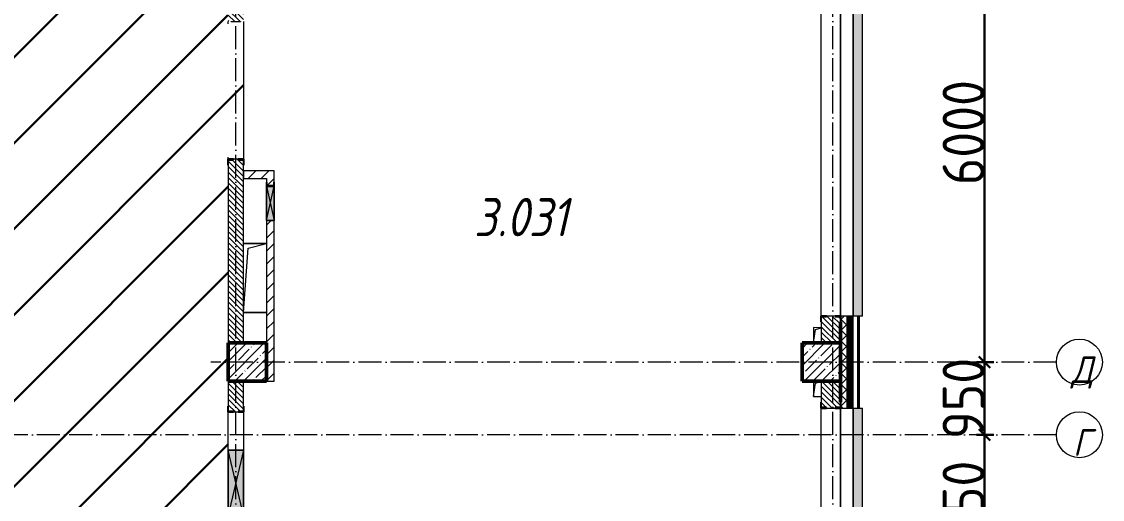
# Model space of a CAD drawing. Header units: millimetres. Extents: x 35697 to 388678, y -91946 to 171347.
# Drawn here: x 374321 to 388445, y -78326 to -72082 of the extents above; entities that cross this region are included whole.
import ezdxf

# ---------------------------------------------------------------- set-up
doc = ezdxf.new("R2010")
doc.units = ezdxf.units.MM
doc.linetypes.add('50_200_ШТРИХ_1Т_ш5_п1_п1_', pattern=[700, 500, -100, 0, -100])
for name, color, linetype, lineweight in [('2.1) ПГП окна 2.8 м', 5, 'Continuous', 30), ('A-____-____-DIMS', 7, 'Continuous', 9), ('A-DETL-GENF-OTLN', 7, 'Continuous', 9), ('A-FLOR-____-OTLN', 7, 'Continuous', 9), ('A-GENM-____-MCUT', 7, 'Continuous', 25), ('A-GENM-____-OTLN', 7, 'Continuous', 9), ('A-GENM-____-OTLN-1', 7, 'Continuous', 25), ('A-GLAZ-____-OTLN', 7, 'Continuous', 9), ('A-WALL-____-MCUT-2', 7, 'Continuous', 50), ('A-WALL-____-MCUT-3', 7, 'Continuous', 9), ('A-WALL-____-OTLN', 7, 'Continuous', 9), ('A-WALL-____-PATT-1', 7, 'Continuous', 9), ('A-WALL-FNSH-MCUT-1', 7, 'Continuous', 9), ('I-WALL-____-OTLN', 7, 'Continuous', 9), ('S-COLS-____-MCUT', 7, 'Continuous', 50), ('S-COLS-____-OTLN', 7, 'Continuous', 9), ('S-GRID-____-IDEN', 7, 'Continuous', 9), ('S-GRID-____-OTLN-1', 7, '50_200_ШТРИХ_1Т_ш5_п1_п1_', 9), ('Марки помещений', 7, 'Continuous', 9), ('стяжа', 7, 'Continuous', 30)]:
    doc.layers.add(name, color=color, linetype=linetype, lineweight=lineweight)
doc.layers.add('A-GLAZ-____-OTLN-1', color=7, linetype='Continuous', lineweight=9, true_color=0xc0c0c0)
doc.styles.add('ISOCPEUR_I', font='isocpeui.ttf', dxfattribs={"width": 0.9, "height": 2.5})
doc.styles.add('ISOCPEUR_I_2', font='isocpeui.ttf', dxfattribs={"width": 0.85, "height": 2.3})
doc.styles.add('ISOCPEUR_I_9', font='isocpeui.ttf', dxfattribs={"width": 0.9, "height": 250})
doc.styles.add('СПДС', font='isocpeur.ttf', dxfattribs={"width": 0.9})
doc.dimstyles.new('ISO-2_5_0_9К_БОЛЬШОЙ_ОСИ', dxfattribs={"dimscale": 304.8, "dimtxt": 248.995294, "dimasz": 0.492126, "dimexe": 0.393701, "dimexo": 0, "dimgap": 0, "dimtad": 1, "dimdec": 0, "dimzin": 0, "dimdsep": 46, "dimtxsty": 'ISOCPEUR_I_9', "dimblk1": 'OBLIQUE', "dimblk2": 'OBLIQUE', "dimsah": 1, "dimcen": 0.09, "dimdle": 0.393701, "dimazin": 0, "dimtfac": 1, "dimtdec": 4, "dimtix": 1, "dimtmove": 0, "dimatfit": 3, "dimfxl": 1, "dimtvp": 1, "dimtolj": 1, "dimtzin": 0, "dimarcsym": 2})
pattern_1 = [(45, (283770.71, -86863.46), (-70.71068, 70.71068), []), (135, (283770.71, -86863.46), (-70.71068, -70.71068), [])]
pattern_2 = [(135, (283770.707, -86863.456), (-35.35534, -35.35534), [])]
pattern_3 = [(45, (283770.71, -86863.46), (-84.85281, 84.85281), [])]

# ---------------------------------------------------------------- blocks, each defined once
blk = doc.blocks.new('BSC_Колонна _Прямоугольная - 500х500-V80-АР1_План отверстий 3 этажа в осях 1-64_А-ГГ')
at = {"layer": 'S-COLS-____-OTLN'}
h = blk.add_hatch(dxfattribs=at)
h.set_pattern_fill('FP_117', color=256, style=0, pattern_type=2)
h.set_pattern_definition([(45, (-101000, -10331.04), (-114.04925, 114.04925), []), (45, (-100885.95, -10331.04), (-114.04925, 114.04925), [201.613, -40.323, 3.353, -36.97])])
h.paths.add_polyline_path([(-250, -250), (250, -250), (250, 250), (-250, 250), (-250, -137)], flags=0)
at = {"layer": 'S-COLS-____-MCUT'}
for p, q in [((250, 250), (-250, 250)), ((-250, 250), (-250, -250)), ((250, -250), (250, 250)), ((-250, -250), (250, -250))]:
    blk.add_line(p, q, dxfattribs=at)
blk = doc.blocks.new('BSC_Колонна _Прямоугольная - 500х500-V81-АР1_План отверстий 3 этажа в осях 1-64_А-ГГ')
at = {"layer": 'S-COLS-____-OTLN'}
h = blk.add_hatch(dxfattribs=at)
h.set_pattern_fill('FP_118', color=256, style=0, pattern_type=2)
h.set_pattern_definition([(45, (-93500, -10331.04), (-114.04925, 114.04925), []), (45, (-93385.95, -10331.04), (-114.04925, 114.04925), [201.613, -40.323, 3.353, -36.97])])
h.paths.add_polyline_path([(-250, -250), (250, -250), (250, 250), (-250, 250)], flags=0)
at = {"layer": 'S-COLS-____-MCUT'}
for p, q in [((250, 250), (-250, 250)), ((-250, 250), (-250, -250)), ((250, -250), (250, 250)), ((-250, -250), (250, -250))]:
    blk.add_line(p, q, dxfattribs=at)
blk = doc.blocks.new('Фахверк_СКБ_Уголок - 250_2700-27497298-АР1_План отверстий 3 этажа в осях 1-64_А-ГГ')
at = {"layer": 'A-GENM-____-MCUT'}
for p, q in [((200, 181), (125, 181)), ((125, 181), (125, 106)), ((131, 106), (131, 175)), ((131, 175), (200, 175)), ((200, 175), (200, 181)), ((125, 106), (131, 106)), ((131, -6), (125, -6)), ((125, -6), (125, -81)), ((125, -81), (200, -81)), ((131, -75), (131, -6)), ((200, -75), (131, -75)), ((200, -81), (200, -75))]:
    blk.add_line(p, q, dxfattribs=at)
blk = doc.blocks.new('Фахверк_СКБ_Уголок - 200_3960-28268576-АР1_План отверстий 3 этажа в осях 1-64_А-ГГ')
at = {"layer": 'A-GENM-____-MCUT'}
for p, q in [((200, 156), (125, 156)), ((125, 156), (125, 81)), ((131, 81), (131, 150)), ((131, 150), (200, 150)), ((200, 150), (200, 156)), ((125, 81), (131, 81)), ((131, 19), (125, 19)), ((125, 19), (125, -56)), ((131, -50), (131, 19)), ((125, -56), (200, -56)), ((200, -50), (131, -50)), ((200, -56), (200, -50))]:
    blk.add_line(p, q, dxfattribs=at)
blk = doc.blocks.new('Стойка_Влож_Полоса боковая - Полоса-28213942-АР1_План отверстий 3 этажа в осях 1-64_А-ГГ')
at = {"layer": 'A-GENM-____-OTLN'}
for p, q in [((-5, 60), (0, 60)), ((-5, -60), (-5, 60)), ((0, 31), (0, -31)), ((0, -60), (-5, -60))]:
    blk.add_line(p, q, dxfattribs=at)
blk = doc.blocks.new('154_Стойка_СКБ_Уголок - СМ-2480_200-28346303-АР1_План отверстий 3 этажа в осях 1-64_А-ГГ')
at = {"layer": 'A-GENM-____-MCUT'}
for p, q in [((125, 156), (125, 81)), ((200, 156), (125, 156)), ((131, 81), (131, 150)), ((131, 150), (200, 150)), ((200, 150), (200, 156)), ((125, 81), (131, 81)), ((131, 19), (125, 19)), ((125, 19), (125, -56)), ((131, -50), (131, 19)), ((125, -56), (200, -56)), ((200, -50), (131, -50)), ((200, -56), (200, -50))]:
    blk.add_line(p, q, dxfattribs=at)
blk = doc.blocks.new('AR_Отверстие прямоугольное _в плите_ - AR_Отверстие прямоугольное _в плите_-V178-АР1_План отверстий 3 этажа в осях 1-64_А-ГГ')
at = {"layer": 'A-GENM-____-OTLN'}
for p, q in [((-50, 100), (-50, -100)), ((-50, -100), (-25, 75)), ((-25, 75), (50, 100)), ((-50, -100), (50, -100))]:
    blk.add_line(p, q, dxfattribs=at)
blk = doc.blocks.new('AR_Отверстие прямоугольное _в плите_ - AR_Отверстие прямоугольное _в плите_-V182-АР1_План отверстий 3 этажа в осях 1-64_А-ГГ')
at = {"layer": 'A-GENM-____-OTLN'}
for p, q in [((49, 100), (-50, 100)), ((-50, 100), (-50, -100)), ((-50, -100), (-25, 75)), ((-25, 75), (49, 100)), ((-50, -100), (50, -100))]:
    blk.add_line(p, q, dxfattribs=at)
blk = doc.blocks.new('AR_Отверстие прямоугольное _в плите_ - AR_Отверстие прямоугольное _в плите_-30552588-АР1_План отверстий 3 этажа в осях 1-64_А-ГГ')
at = {"layer": 'A-GENM-____-OTLN'}
for p, q in [((150, 450), (-150, 450)), ((-90, 390), (150, 450)), ((-150, -450), (-90, 390)), ((-150, -450), (150, -450))]:
    blk.add_line(p, q, dxfattribs=at)
blk = doc.blocks.new('Отлив_СКБ - Отлив витража_120_НВФ-31885687-АР1_План отверстий 3 этажа в осях 1-64_А-ГГ')
at = {"layer": 'A-GLAZ-____-OTLN-1'}
for points in [[(0, 0), (0, -2), (1800, -2), (1800, 0), (534, 0)], [(0, -2), (0, -120), (1800, -120), (1800, -2), (534, -2)]]:
    blk.add_hatch(color=256, dxfattribs=at).paths.add_polyline_path(points, flags=0)
at = {"layer": 'A-GLAZ-____-OTLN'}
for p, q in [((0, 0), (1800, 0)), ((1800, -2), (0, -2)), ((0, -120), (0, -83)), ((0, -120), (1800, -120)), ((1800, -83), (1800, -120))]:
    blk.add_line(p, q, dxfattribs=at)
blk = doc.blocks.new('Отлив_СКБ - Отлив витража_120_НВФ-31885688-АР1_План отверстий 3 этажа в осях 1-64_А-ГГ')
at = {"layer": 'A-GLAZ-____-OTLN-1'}
for points in [[(4275, -2), (4800, -2), (4800, 0), (0, 0), (0, -2), (740, -2)], [(4275, -120), (4800, -120), (4800, -2), (0, -2), (0, -120), (740, -120)]]:
    blk.add_hatch(color=256, dxfattribs=at).paths.add_polyline_path(points, flags=0)
at = {"layer": 'A-GLAZ-____-OTLN'}
for p, q in [((0, 0), (4800, 0)), ((4800, -2), (0, -2)), ((0, -120), (0, -83)), ((0, -120), (4800, -120)), ((4800, -83), (4800, -120))]:
    blk.add_line(p, q, dxfattribs=at)
blk = doc.blocks.new('AR_Отверстие прямоугольное _в стене_ - AR_Отверстие прямоугольное _в стене__ОВ-V217-АР1_План отверстий 3 этажа в осях 1-64_А-ГГ')
at = {"layer": 'A-GLAZ-____-OTLN'}
blk.add_hatch(color=256, dxfattribs=at).paths.add_polyline_path([(-225, 47), (-225, -50), (225, -50), (225, 50), (-225, 50)], flags=0)
at = {"layer": 'A-DETL-GENF-OTLN'}
for p, q in [((-225, -50), (-225, 50)), ((-225, 50), (225, 50)), ((225, 50), (-225, -50)), ((-225, 50), (225, -50)), ((225, 50), (-225, 50)), ((-225, 50), (-225, -50)), ((225, -50), (-225, -50)), ((-225, -50), (225, -50))]:
    blk.add_line(p, q, dxfattribs=at)
blk = doc.blocks.new('AR_Отверстие прямоугольное _в стене_ - AR_Отверстие прямоугольное _в стене__ОВ-36927705-АР1_План отверстий 3 этажа в осях 1-64_А-ГГ')
at = {"layer": 'A-GLAZ-____-OTLN'}
blk.add_hatch(color=256, dxfattribs=at).paths.add_polyline_path([(-425, 100), (-425, -100), (425, -100), (425, 100)], flags=0)
at = {"layer": 'A-DETL-GENF-OTLN'}
for p, q in [((-425, -100), (-425, 100)), ((-425, 100), (425, 100)), ((425, 100), (-425, -100)), ((-425, 100), (425, -100)), ((425, 100), (-425, 100)), ((-425, 100), (-425, -100)), ((425, 100), (425, -100)), ((425, -100), (425, 100)), ((425, -100), (-425, -100)), ((-425, -100), (425, -100))]:
    blk.add_line(p, q, dxfattribs=at)
blk = doc.blocks.new('154_Фахверк_СКБ_Швеллер - Тип_100_3960_зеркало-36793856-АР1_План отверстий 3 этажа в осях 1-64_А-ГГ')
at = {"layer": 'A-GENM-____-MCUT'}
for p, q in [((175, 50), (125, 50)), ((125, 50), (125, -50)), ((128, 47), (175, 47)), ((128, -47), (128, 47)), ((175, 47), (175, 50)), ((125, -50), (175, -50)), ((175, -47), (128, -47)), ((175, -50), (175, -47))]:
    blk.add_line(p, q, dxfattribs=at)
blk = doc.blocks.new('Ось сетки - Круг_Ø6_00__ISO-2_5_0_9K_-25732049-АР1_План отверстий 3 этажа в осях 1-64_А-ГГ')
at = {"layer": 'S-GRID-____-IDEN'}
blk.add_circle((0, 0), 3, dxfattribs=at)
blk = doc.blocks.new('_Oblique')
at = {"color": 0, "linetype": 'ByBlock', "lineweight": -2}
blk.add_line((-0.5, -0.5), (0.5, 0.5), dxfattribs=at)
blk = doc.blocks.new('*D2093')
at = {"layer": 'A-____-____-DIMS', "color": 0, "lineweight": -2, "transparency": 16777216}
for p, q in [((386905, -79652), (386905, -77362)), ((386799, -77482), (387025, -77482)), ((386799, -79532), (387025, -79532))]:
    blk.add_line(p, q, dxfattribs=at)
at = {"layer": 'Defpoints', "color": 0, "transparency": 16777216}
for p in [(386799, -77482), (386905, -77482), (386799, -79532)]:
    blk.add_point(p, dxfattribs=at)
at = {"layer": 'A-____-____-DIMS', "color": 0, "lineweight": -2, "transparency": 16777216, "xscale": 150, "yscale": 150, "zscale": 150}
for p, rotation in [((386905, -77482), 90), ((386905, -79532), 270)]:
    blk.add_blockref('_Oblique', p, dxfattribs=dict(at, rotation=rotation))
at = {"layer": 'A-____-____-DIMS', "color": 0, "transparency": 16777216, "insert": (386631, -78507), "char_height": 548.6, "attachment_point": 5, "rotation": 90, "style": 'СПДС'}
blk.add_mtext('\\A1;2050', dxfattribs=at)
blk = doc.blocks.new('*D2094')
at = {"layer": 'A-____-____-DIMS', "color": 0, "lineweight": -2, "transparency": 16777216}
for p, q in [((386799, -76532), (387025, -76532)), ((386905, -77602), (386905, -76412)), ((386799, -77482), (387025, -77482))]:
    blk.add_line(p, q, dxfattribs=at)
at = {"layer": 'Defpoints', "color": 0, "transparency": 16777216}
for p in [(386799, -76532), (386905, -76532), (386799, -77482)]:
    blk.add_point(p, dxfattribs=at)
at = {"layer": 'A-____-____-DIMS', "color": 0, "lineweight": -2, "transparency": 16777216, "xscale": 150, "yscale": 150, "zscale": 150}
for p, rotation in [((386905, -76532), 90), ((386905, -77482), 270)]:
    blk.add_blockref('_Oblique', p, dxfattribs=dict(at, rotation=rotation))
at = {"layer": 'A-____-____-DIMS', "color": 0, "transparency": 16777216, "insert": (386631, -77007), "char_height": 548.6, "attachment_point": 5, "rotation": 90, "style": 'СПДС'}
blk.add_mtext('\\A1;950', dxfattribs=at)
blk = doc.blocks.new('*D2095')
at = {"layer": 'A-____-____-DIMS', "color": 0, "lineweight": -2, "transparency": 16777216}
for p, q in [((386905, -76652), (386905, -70412)), ((386799, -70532), (387025, -70532)), ((386799, -76532), (387025, -76532))]:
    blk.add_line(p, q, dxfattribs=at)
at = {"layer": 'Defpoints', "color": 0, "transparency": 16777216}
for p in [(386799, -70532), (386905, -70532), (386799, -76532)]:
    blk.add_point(p, dxfattribs=at)
at = {"layer": 'A-____-____-DIMS', "color": 0, "lineweight": -2, "transparency": 16777216, "xscale": 150, "yscale": 150, "zscale": 150}
for p, rotation in [((386905, -70532), 90), ((386905, -76532), 270)]:
    blk.add_blockref('_Oblique', p, dxfattribs=dict(at, rotation=rotation))
at = {"layer": 'A-____-____-DIMS', "color": 0, "transparency": 16777216, "insert": (386631, -73532), "char_height": 548.6, "attachment_point": 5, "rotation": 90, "style": 'СПДС'}
blk.add_mtext('\\A1;6000', dxfattribs=at)
blk = doc.blocks.new('3эт')
at = {"layer": 'S-GRID-____-OTLN-1', "color": 251, "ltscale": 0.6, "true_color": 0x636466}
for p, q in [((377120.7, -91346.1), (377120.7, -36982.5)), ((384920.7, -91346.1), (384920.7, -36982.5)), ((387845.1, -76532.4), (376792, -76532.4)), ((387845.1, -77482.4), (279340.9, -77482.4))]:
    blk.add_line(p, q, dxfattribs=at)
at = {"layer": 'S-GRID-____-IDEN', "char_height": 350, "attachment_point": 1, "style": 'ISOCPEUR_I'}
for s, insert, width in [('\\fISOCPEUR|b0|i1|c204|p34|;\\W.9;Д', (388040.6, -76456.3), 252.532), ('\\fISOCPEUR|b0|i1|c204|p34|;\\W.9;Г', (388061.3, -77406.3), 202.025)]:
    blk.add_mtext(s, dxfattribs=dict(at, insert=insert, width=width))
at = {"layer": 'A-____-____-DIMS'}
for base, p1, p2, override, picture, middle in [((386904.9, -70532.4), (386798.9, -76532.4), (386798.9, -70532.4), {"dimtxt": 1.8, "dimpost": '<>', "dimtxsty": 'СПДС', "dimfxl": 6000}, '*D2095', (386630.6, -73532.4)), ((386904.9, -76532.4), (386798.9, -77482.4), (386798.9, -76532.4), {"dimtxt": 1.8, "dimpost": '<>', "dimtxsty": 'СПДС', "dimfxl": 950}, '*D2094', (386630.6, -77007.4)), ((386904.9, -77482.4), (386798.9, -79532.4), (386798.9, -77482.4), {"dimtxt": 1.8, "dimpost": '<>', "dimtxsty": 'СПДС', "dimfxl": 2050}, '*D2093', (386630.6, -78507.4))]:
    dim = blk.add_linear_dim(base=base, p1=p1, p2=p2, angle=90, dimstyle='ISO-2_5_0_9К_БОЛЬШОЙ_ОСИ', override=override, dxfattribs=at)
    dim.commit()
    dim.dimension.update_dxf_attribs({"geometry": picture, "text_midpoint": middle})

msp = doc.modelspace()

# ---------------------------------------------------------------- hatches: boundary and pattern name
at = {"layer": '2.1) ПГП окна 2.8 м'}
h = msp.add_hatch(dxfattribs=at)
h.set_pattern_fill('ANSI31', color=5, scale=250)
h.paths.add_polyline_path([(376471, -43932), (373021, -43932), (373021, -44432), (373021, -49882), (373021, -50482), (373021, -55882), (373021, -56482), (373021, -60682), (373621, -60682), (373621, -61882), (373621, -62082), (373621, -63032), (373621, -64132), (373621, -64182), (373621, -64332), (373621, -64382), (373621, -65082), (373621, -65128), (373621, -65382), (373021, -65382), (373021, -67882), (373021, -68482), (373021, -74032), (373021, -74532), (373021, -77682), (373021, -77882), (373021, -80082), (373021, -80782), (373521, -80782), (373521, -81382), (373021, -81382), (373021, -84382), (373521, -84382), (373521, -84982), (373521, -87932), (373521, -88532), (374046, -88532), (374046, -88526), (374121, -88526), (375921, -88532), (375921, -88526), (375996, -88526), (376821, -88531), (376821, -88432), (377021, -88432), (377021, -88282), (377021, -87957), (377015, -87957), (377015, -87877), (377021, -87877), (377021, -87432), (377021, -86582), (377021, -86182), (377015, -86182), (377015, -86107), (377021, -85782), (377021, -85282), (377021, -82782), (377021, -81882), (377021, -81657), (377015, -81657), (377015, -81582), (377021, -80882), (377015, -80882), (377015, -80807), (377021, -80657), (377015, -80657), (377015, -80582), (377021, -79882), (377015, -79882), (377015, -79782), (377021, -79782), (377021, -79282), (377021, -78957), (377015, -78957), (377015, -78877), (377021, -78877), (377021, -78532), (377021, -77682), (377021, -77182), (377015, -77182), (377015, -77107), (377021, -76782), (377021, -76282), (377021, -73957), (377015, -73957), (377015, -73877), (377221, -73877), (377221, -72087), (377015, -72087), (377015, -72007), (377021, -71732), (377021, -71232), (377021, -70782), (377021, -70282), (377021, -69957), (377015, -69957), (377015, -69877), (377021, -69877), (377021, -69432), (377021, -68582), (377021, -68182), (377015, -68182), (377015, -68107), (377021, -67782), (377021, -67282), (377021, -65882), (377021, -64882), (377021, -64557), (377015, -64557), (377015, -64477), (377221, -64477), (377221, -63587), (377015, -63587), (377015, -63507), (377021, -62582), (377021, -62182), (377021, -62082), (377021, -61882), (377021, -61782), (377021, -61282), (377021, -60957), (377015, -60957), (377015, -60877), (377021, -60877), (377021, -60332), (377021, -59482), (377021, -59182), (377015, -59182), (377015, -59107), (377021, -58782), (377021, -58282), (377021, -58057), (377015, -58057), (377015, -57982), (377090, -57982), (377221, -57982), (377221, -56182), (377152, -56182), (377090, -56182), (377015, -56182), (377015, -56107), (377021, -55957), (377015, -55957), (377015, -55882), (377021, -55852), (377021, -55882), (377090, -55882), (377221, -55882), (377221, -54087), (377015, -54087), (377015, -54007), (377021, -52782), (377021, -52282), (377021, -51957), (377015, -51957), (377015, -51877), (377021, -51877), (377021, -51382), (377021, -50732), (377021, -50182), (377015, -50182), (377015, -50107), (377021, -49782), (377021, -49282), (377021, -48857), (377021, -48357), (377021, -44882), (376471, -44882)])
h.paths.add_polyline_path([(374346, -70033), (375980, -70033), (375980, -68833), (374346, -68833)], flags=24)
h.paths.add_polyline_path([(374177, -49503), (375835, -49503), (375835, -48303), (374177, -48303)], flags=24)
at = {"layer": 'A-WALL-____-PATT-1'}
h = msp.add_hatch(dxfattribs=at)
h.set_pattern_fill('FP_1', color=256, style=0, pattern_type=2)
h.set_pattern_definition(pattern_1)
h.paths.add_polyline_path([(385121, -88882), (385121, -87932), (385027, -87932), (385027, -88007), (385021, -88007), (385021, -88882)], flags=0)
h.paths.add_polyline_path([(385027, -86132), (385121, -86132), (385121, -84932), (385027, -84932), (385027, -85007), (385021, -85007), (385021, -86057), (385027, -86057), (385027, -86129)], flags=0)
h.paths.add_polyline_path([(385121, -83132), (385121, -81932), (385027, -81932), (385027, -82007), (385021, -82007), (385021, -83057), (385027, -83057), (385027, -83132)], flags=0)
h.paths.add_polyline_path([(385121, -80132), (385121, -78932), (385027, -78932), (385027, -79007), (385021, -79007), (385021, -80057), (385027, -80057), (385027, -80132)], flags=0)
h.paths.add_polyline_path([(385027, -77132), (385121, -77132), (385121, -75932), (385027, -75932), (385027, -76007), (385021, -76007), (385021, -77057), (385027, -77057), (385027, -77126)], flags=0)
h.paths.add_polyline_path([(385027, -71132), (385121, -71132), (385121, -69932), (385027, -69932), (385027, -70007), (385021, -70007), (385021, -71057), (385027, -71057), (385027, -71126)], flags=0)
h.paths.add_polyline_path([(385027, -68132), (385121, -68132), (385121, -66932), (385027, -66932), (385027, -67007), (385021, -67007), (385021, -68057), (385027, -68057), (385027, -68126)], flags=0)
h.paths.add_polyline_path([(385121, -65132), (385121, -63932), (385027, -63932), (385027, -64007), (385021, -64007), (385021, -65057), (385027, -65057), (385027, -65132)], flags=0)
h.paths.add_polyline_path([(385027, -62132), (385121, -62132), (385121, -60932), (385027, -60932), (385027, -61007), (385021, -61007), (385021, -62057), (385027, -62057), (385027, -62126)], flags=0)
h.paths.add_polyline_path([(385121, -59132), (385121, -57932), (385027, -57932), (385027, -58007), (385021, -58007), (385021, -59057), (385027, -59057), (385027, -59132)], flags=0)
h.paths.add_polyline_path([(385121, -53132), (385121, -51932), (385027, -51932), (385027, -52007), (385021, -52007), (385021, -53057), (385027, -53057), (385027, -53132)], flags=0)
h.paths.add_polyline_path([(385027, -50132), (385121, -50132), (385121, -48932), (385027, -48932), (385027, -49007), (385021, -49007), (385021, -50057), (385027, -50057), (385027, -50126)], flags=0)
h.paths.add_polyline_path([(385121, -47132), (385121, -45932), (385027, -45932), (385027, -46007), (385021, -46007), (385021, -47057), (385027, -47057), (385027, -47132)], flags=0)
h.paths.add_polyline_path([(385121, -41132), (385121, -40067), (385021, -40067), (385021, -41057), (385027, -41057), (385027, -41132)], flags=0)
h = msp.add_hatch(dxfattribs=at)
h.set_pattern_fill('FP_1', color=256, style=0, pattern_type=2)
h.set_pattern_definition(pattern_1)
h.paths.add_polyline_path([(385121, -88932), (385171, -88932), (385171, -87932), (385121, -87932), (385121, -88882)], flags=0)
h.paths.add_polyline_path([(385121, -86132), (385171, -86132), (385171, -84932), (385121, -84932), (385121, -86129)], flags=0)
h.paths.add_polyline_path([(385171, -83132), (385171, -81932), (385121, -81932), (385121, -83132)], flags=0)
h.paths.add_polyline_path([(385171, -80132), (385171, -78932), (385121, -78932), (385121, -80132)], flags=0)
h.paths.add_polyline_path([(385121, -77132), (385171, -77132), (385171, -75932), (385121, -75932), (385121, -76669)], flags=0)
h.paths.add_polyline_path([(385121, -71132), (385171, -71132), (385171, -69932), (385121, -69932), (385121, -70649)], flags=0)
h.paths.add_polyline_path([(385171, -68132), (385171, -66932), (385121, -66932), (385121, -68132)], flags=0)
h.paths.add_polyline_path([(385171, -65132), (385171, -63932), (385121, -63932), (385121, -65132)], flags=0)
h.paths.add_polyline_path([(385121, -62132), (385171, -62132), (385171, -60932), (385121, -60932), (385121, -62049)], flags=0)
h.paths.add_polyline_path([(385121, -59132), (385171, -59132), (385171, -57932), (385121, -57932), (385121, -58608)], flags=0)
h.paths.add_polyline_path([(385121, -53132), (385171, -53132), (385171, -51932), (385121, -51932), (385121, -52588)], flags=0)
h.paths.add_polyline_path([(385171, -50132), (385171, -48932), (385121, -48932), (385121, -50132)], flags=0)
h.paths.add_polyline_path([(385121, -47132), (385171, -47132), (385171, -45932), (385121, -45932), (385121, -46568)], flags=0)
h.paths.add_polyline_path([(385121, -41132), (385171, -41132), (385171, -40067), (385121, -40067), (385121, -40548)], flags=0)
h = msp.add_hatch(dxfattribs=at)
h.set_pattern_fill('FP_3', color=256, style=0, pattern_type=2)
h.set_pattern_definition([(45, (283770.71, -86863.46), (-85.53659, 85.53659), []), (45, (283827.73, -86863.46), (-85.53659, 85.53659), [])])
h.paths.add_polyline_path([(385251, -89032), (385271, -89032), (385271, -87932), (385251, -87932), (385251, -89012)], flags=0)
h.paths.add_polyline_path([(385271, -86132), (385271, -84932), (385251, -84932), (385251, -86132)], flags=0)
h.paths.add_polyline_path([(385251, -83132), (385271, -83132), (385271, -81932), (385251, -81932), (385251, -82689)], flags=0)
h.paths.add_polyline_path([(385251, -80132), (385271, -80132), (385271, -78932), (385251, -78932), (385251, -80109)], flags=0)
h.paths.add_polyline_path([(385271, -77132), (385271, -75932), (385251, -75932), (385251, -77132)], flags=0)
h.paths.add_polyline_path([(385271, -71132), (385271, -69932), (385251, -69932), (385251, -71132)], flags=0)
h.paths.add_polyline_path([(385271, -68132), (385271, -66932), (385251, -66932), (385251, -68132)], flags=0)
h.paths.add_polyline_path([(385271, -65132), (385271, -63932), (385251, -63932), (385251, -65132)], flags=0)
h.paths.add_polyline_path([(385251, -62132), (385271, -62132), (385271, -60932), (385251, -60932), (385251, -62049)], flags=0)
h.paths.add_polyline_path([(385271, -59132), (385271, -57932), (385251, -57932), (385251, -59132)], flags=0)
h.paths.add_polyline_path([(385271, -53132), (385271, -51932), (385251, -51932), (385251, -53132)], flags=0)
h.paths.add_polyline_path([(385251, -50132), (385271, -50132), (385271, -48932), (385251, -48932), (385251, -50008)], flags=0)
h.paths.add_polyline_path([(385271, -47132), (385271, -45932), (385251, -45932), (385251, -47132)], flags=0)
h.paths.add_polyline_path([(385271, -41132), (385271, -40067), (385251, -40067), (385251, -41132)], flags=0)
h = msp.add_hatch(dxfattribs=at)
h.set_pattern_fill('FP_6', color=256, style=0, pattern_type=2)
h.set_pattern_definition(pattern_2)
h.paths.add_polyline_path([(377221, -76282), (377221, -73888), (377152, -73888), (377152, -73882), (377090, -73882), (377090, -73888), (377021, -73888), (377021, -76282)], flags=0)
h.paths.add_polyline_path([(377090, -72082), (377152, -72082), (377152, -72076), (377221, -72076), (377221, -71732), (377021, -71732), (377022, -72076), (377090, -72076)], flags=0)
h.paths.add_polyline_path([(377221, -71232), (377221, -70782), (377021, -70782), (377021, -71232), (377151, -71232)], flags=0)
h = msp.add_hatch(dxfattribs=at)
h.set_pattern_fill('FP_6', color=256, style=0, pattern_type=2)
h.set_pattern_definition(pattern_2)
h.paths.add_polyline_path([(385021, -76282), (385021, -75938), (384952, -75938), (384952, -75932), (384840, -75932), (384840, -75938), (384771, -75938), (384771, -76282), (384952, -76282)], flags=0)
h.paths.add_polyline_path([(384952, -71132), (384952, -71126), (385021, -71126), (385021, -70782), (384771, -70782), (384771, -71126), (384840, -71126), (384840, -71132)], flags=0)
h = msp.add_hatch(dxfattribs=at)
h.set_pattern_fill('FP_4', color=256, style=0, pattern_type=2)
h.set_pattern_definition(pattern_3)
h.paths.add_polyline_path([(377521, -74132), (377521, -74032), (377221, -74032), (377221, -74132)], flags=0)
h = msp.add_hatch(dxfattribs=at)
h.set_pattern_fill('FP_4', color=256, style=0, pattern_type=2)
h.set_pattern_definition(pattern_3)
h.paths.add_polyline_path([(377621, -76782), (377621, -74682), (377521, -74682), (377521, -76782)], flags=0)
h.paths.add_polyline_path([(377618, -74229), (377618, -74182), (377621, -74182), (377621, -74032), (377521, -74032), (377521, -74182), (377524, -74182), (377524, -74229)], flags=0)
h = msp.add_hatch(dxfattribs=at)
h.set_pattern_fill('FP_6', color=256, style=0, pattern_type=2)
h.set_pattern_definition(pattern_2)
h.paths.add_polyline_path([(377221, -79282), (377221, -78888), (377152, -78888), (377152, -78882), (377090, -78882), (377090, -78888), (377021, -78888), (377021, -79282)], flags=0)
h.paths.add_polyline_path([(377090, -77182), (377152, -77182), (377152, -77176), (377221, -77176), (377221, -76782), (377021, -76782), (377021, -77176), (377090, -77176)], flags=0)
h = msp.add_hatch(dxfattribs=at)
h.set_pattern_fill('FP_6', color=256, style=0, pattern_type=2)
h.set_pattern_definition(pattern_2)
h.paths.add_polyline_path([(384771, -79282), (385021, -79282), (385021, -78938), (384952, -78938), (384952, -78932), (384840, -78932), (384840, -78938), (384771, -78938), (384771, -79249)], flags=0)
h.paths.add_polyline_path([(384952, -77132), (384952, -77126), (385021, -77126), (385021, -76782), (384771, -76782), (384771, -77126), (384840, -77126), (384840, -77132)], flags=0)

# ---------------------------------------------------------------- linework, layer by layer
at = {"layer": 'A-FLOR-____-OTLN'}
for p, q in [((377221, -74982), (377521, -74982)), ((377521, -75882), (377221, -75882))]:
    msp.add_line(p, q, dxfattribs=at)
at = {"layer": 'A-WALL-____-MCUT-2'}
for p, q in [((385121, -77132), (385121, -75932)), ((385171, -77132), (385171, -75932)), ((385021, -76282), (385021, -76007)), ((385021, -76782), (385021, -77057))]:
    msp.add_line(p, q, dxfattribs=at)
at = {"layer": 'A-WALL-____-MCUT-3'}
for p, q in [((377021, -73957), (377021, -76282)), ((377221, -76282), (377221, -73957)), ((384952, -75932), (384840, -75932)), ((385251, -75932), (385027, -75932)), ((385251, -77132), (385251, -75932)), ((384771, -76007), (384771, -76282)), ((377021, -76782), (377021, -77107)), ((377221, -77107), (377221, -76782)), ((384771, -76782), (384771, -77057)), ((377090, -77182), (377152, -77182)), ((384840, -77132), (384952, -77132)), ((385027, -77132), (385251, -77132))]:
    msp.add_line(p, q, dxfattribs=at)
at = {"layer": 'A-WALL-____-OTLN'}
for p, q in [((384771, -75932), (384771, -71132)), ((385021, -75932), (385021, -71132)), ((385021, -71132), (385021, -75932)), ((384771, -78932), (384771, -77132)), ((385021, -78932), (385021, -77132)), ((385021, -77132), (385021, -78932))]:
    msp.add_line(p, q, dxfattribs=at)
at = {"layer": 'A-WALL-FNSH-MCUT-1'}
for p, q in [((377621, -74032), (377221, -74032)), ((377221, -74032), (377221, -74132)), ((377221, -74132), (377521, -74132)), ((377521, -74132), (377521, -74182)), ((377621, -74182), (377621, -74032)), ((377521, -74682), (377521, -76282)), ((377621, -76782), (377621, -74682)), ((385271, -75932), (385251, -75932)), ((385251, -75932), (385251, -77132)), ((385271, -77132), (385271, -75932)), ((377521, -76782), (377621, -76782)), ((385251, -77132), (385271, -77132))]:
    msp.add_line(p, q, dxfattribs=at)
at = {"layer": 'I-WALL-____-OTLN'}
for p, q in [((377021, -72112), (377021, -72082)), ((377221, -72082), (377221, -73882)), ((377021, -73882), (377021, -73852)), ((377021, -77682), (377021, -77182)), ((377221, -77182), (377221, -77682))]:
    msp.add_line(p, q, dxfattribs=at)

# ---------------------------------------------------------------- block references
at = {"layer": 'A-GENM-____-OTLN'}
for name, p, rotation in [('Стойка_Влож_Полоса боковая - Полоса-28213942-АР1_План отверстий 3 этажа в осях 1-64_А-ГГ', (377121, -72082), 89.99999999999991), ('Стойка_Влож_Полоса боковая - Полоса-28213942-АР1_План отверстий 3 этажа в осях 1-64_А-ГГ', (377121, -73882), 269.9999999999999), ('AR_Отверстие прямоугольное _в плите_ - AR_Отверстие прямоугольное _в плите_-V182-АР1_План отверстий 3 этажа в осях 1-64_А-ГГ', (384721, -76182), 359.7830200212787)]:
    msp.add_blockref(name, p, dxfattribs=dict(at, rotation=rotation))
for name, p in [('AR_Отверстие прямоугольное _в плите_ - AR_Отверстие прямоугольное _в плите_-30552588-АР1_План отверстий 3 этажа в осях 1-64_А-ГГ', (377371, -75432)), ('AR_Отверстие прямоугольное _в плите_ - AR_Отверстие прямоугольное _в плите_-V178-АР1_План отверстий 3 этажа в осях 1-64_А-ГГ', (384721, -76882))]:
    msp.add_blockref(name, p, dxfattribs=at)
at = {"layer": 'A-GENM-____-OTLN-1'}
for name, p, rotation in [('154_Стойка_СКБ_Уголок - СМ-2480_200-28346303-АР1_План отверстий 3 этажа в осях 1-64_А-ГГ', (377071, -73757), 269.9999999999999), ('154_Фахверк_СКБ_Швеллер - Тип_100_3960_зеркало-36793856-АР1_План отверстий 3 этажа в осях 1-64_А-ГГ', (377571, -74357), 90), ('Фахверк_СКБ_Уголок - 250_2700-27497298-АР1_План отверстий 3 этажа в осях 1-64_А-ГГ', (384846, -75807), 269.9999999999999), ('Фахверк_СКБ_Уголок - 200_3960-28268576-АР1_План отверстий 3 этажа в осях 1-64_А-ГГ', (377171, -77307), 89.9999999999999), ('Фахверк_СКБ_Уголок - 250_2700-27497298-АР1_План отверстий 3 этажа в осях 1-64_А-ГГ', (384946, -77257), 89.9999999999999)]:
    msp.add_blockref(name, p, dxfattribs=dict(at, rotation=rotation))
at = {"layer": 'A-GLAZ-____-OTLN'}
for name, p, rotation in [('Отлив_СКБ - Отлив витража_120_НВФ-31885688-АР1_План отверстий 3 этажа в осях 1-64_А-ГГ', (385188, -75932), 90), ('AR_Отверстие прямоугольное _в стене_ - AR_Отверстие прямоугольное _в стене__ОВ-V217-АР1_План отверстий 3 этажа в осях 1-64_А-ГГ', (377571, -74457), 90), ('Отлив_СКБ - Отлив витража_120_НВФ-31885687-АР1_План отверстий 3 этажа в осях 1-64_А-ГГ', (385188, -78932), 90), ('AR_Отверстие прямоугольное _в стене_ - AR_Отверстие прямоугольное _в стене__ОВ-36927705-АР1_План отверстий 3 этажа в осях 1-64_А-ГГ', (377121, -78107), 269.9999999999999)]:
    msp.add_blockref(name, p, dxfattribs=dict(at, rotation=rotation))
at = {"layer": 'S-COLS-____-OTLN'}
for name, p in [('BSC_Колонна _Прямоугольная - 500х500-V81-АР1_План отверстий 3 этажа в осях 1-64_А-ГГ', (377271, -76532)), ('BSC_Колонна _Прямоугольная - 500х500-V80-АР1_План отверстий 3 этажа в осях 1-64_А-ГГ', (384771, -76532))]:
    msp.add_blockref(name, p, dxfattribs=at)
at = {"layer": 'S-GRID-____-IDEN', "xscale": 99.99999999999993, "yscale": 99.99999999999993, "zscale": 99.99999999999993, "rotation": 89.99999999999982}
for p in [(388145, -76532), (388145, -77482)]:
    msp.add_blockref('Ось сетки - Круг_Ø6_00__ISO-2_5_0_9K_-25732049-АР1_План отверстий 3 этажа в осях 1-64_А-ГГ', p, dxfattribs=at)
at = {"layer": 'стяжа'}
msp.add_blockref('3эт', (0, 0), dxfattribs=at)

# ---------------------------------------------------------------- texts
at = {"layer": 'Марки помещений', "insert": (380234, -74387), "char_height": 500, "width": 737.55, "attachment_point": 1, "style": 'ISOCPEUR_I_2'}
msp.add_mtext('3.031', dxfattribs=at)

doc.saveas('drawing.dxf')
